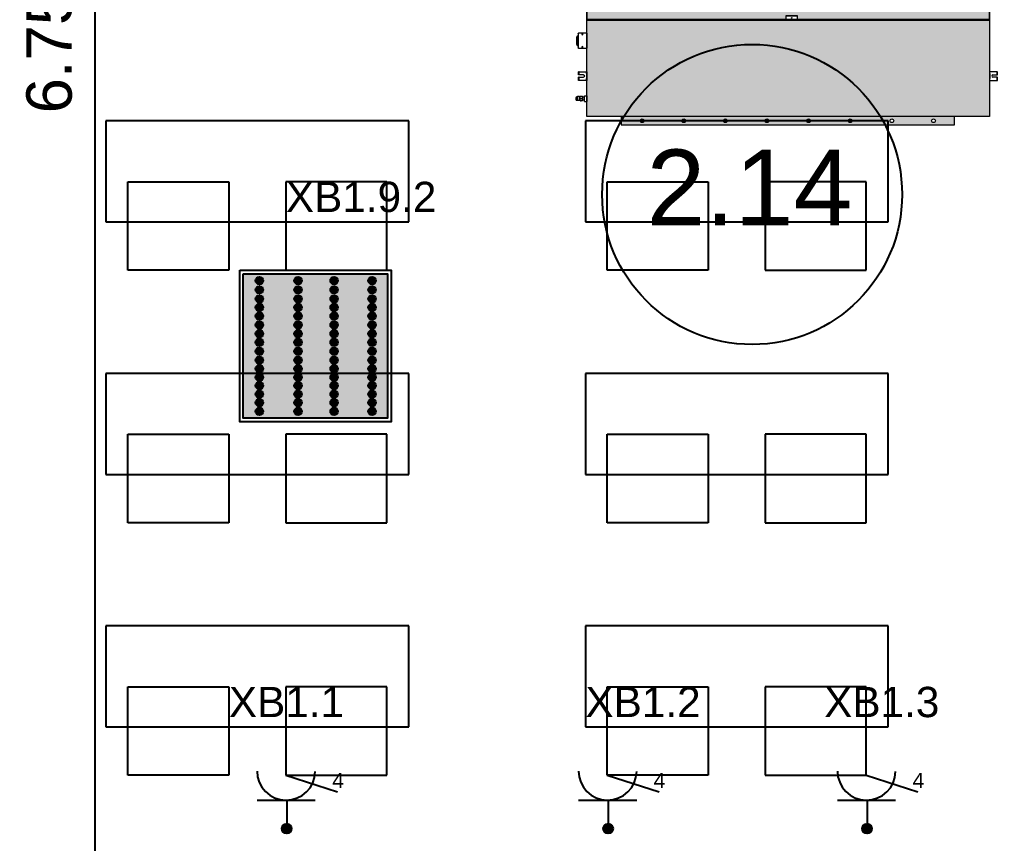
# Model space of a CAD drawing. Header units: metres. Extents: x 0 to 132, y -109 to 310.
# Drawn here: x 22.739 to 26.614, y 200.412 to 203.674 of the extents above; entities that cross this region are included whole.
import ezdxf

# ---------------------------------------------------------------- set-up
doc = ezdxf.new("R2010")
doc.units = ezdxf.units.M
doc.header["$LTSCALE"] = 0.036
doc.layers.get('0').update_dxf_attribs({"color": 252})
doc.layers.get('Defpoints').update_dxf_attribs({"color": 252})
for name, color, linetype in [('arxitektonika', 254, 'Continuous'), ('DIMBLK', 252, 'Continuous'), ('electext', 20, 'Continuous'), ('Epipla', 252, 'Continuous'), ('HLEK-SYMBOL', 3, 'Continuous'), ('HLEK_FL001_SYMBOLS', 230, 'Continuous'), ('mihanologika text', 20, 'Continuous')]:
    doc.layers.add(name, color=color, linetype=linetype)
doc.layers.add('axel', color=170, linetype='Continuous', lineweight=0)
doc.styles.add('COMU-N', font='arial.ttf')
doc.styles.get("Standard").update_dxf_attribs({"font": 'arial.ttf'})
doc.dimstyles.new('CADWDOT', dxfattribs={"dimscale": 0.1, "dimtxt": 1.8, "dimasz": 0.08, "dimexe": 2, "dimexo": 0, "dimgap": 0.09, "dimtad": 0, "dimrnd": 0.001, "dimzin": 0, "dimdsep": 46, "dimtxsty": 'Standard', "dimblk1": 'ARTDIM', "dimblk2": 'ARTDIM', "dimsah": 1, "dimcen": 0.09, "dimdle": 0.05, "dimse1": 1, "dimse2": 1, "dimadec": 0, "dimazin": 0, "dimtfac": 1, "dimtmove": 0, "dimatfit": 3, "dimldrblk": 'ARTDIM', "dimfxl": 2, "dimtvp": 0.9999, "dimtolj": 1, "dimtzin": 0, "dimarcsym": 0})

# ---------------------------------------------------------------- blocks, each defined once
blk = doc.blocks.new('ARTDIM')
at = {"layer": 'DIMBLK'}
for p, q in [((0, -24.9975), (0, 24.9975)), ((-24.9975, 0), (24.9975, 0))]:
    blk.add_line(p, q, dxfattribs=at)
blk.add_circle((0, 0), 8.25, dxfattribs=at)
blk = doc.blocks.new('*D694')
at = {"layer": 'arxitektonika', "color": 0, "lineweight": -2}
blk.add_line((23.0369, 206.9145), (23.0369, 200.1805), dxfattribs=at)
at = {"layer": 'Defpoints', "color": 0, "transparency": 16777216}
for p in [(25.9182, 206.9225), (23.0369, 200.1725), (25.9182, 200.1725)]:
    blk.add_point(p, dxfattribs=at)
at = {"layer": 'arxitektonika', "color": 0, "lineweight": -2, "xscale": 0.008, "yscale": 0.008, "zscale": 0.008}
for p, rotation in [((23.0369, 206.9225), 90), ((23.0369, 200.1725), 270)]:
    blk.add_blockref('ARTDIM', p, dxfattribs=dict(at, rotation=rotation))
at = {"layer": 'arxitektonika', "color": 0, "insert": (22.8569, 203.5475), "char_height": 0.18, "attachment_point": 5, "rotation": 90}
blk.add_mtext('\\A1;6.75', dxfattribs=at)
blk = doc.blocks.new('A$C5883325D')
at = {"layer": 'Epipla'}
for p, q in [((4.3027, -3.2048), (3.9027, -3.2048)), ((3.9027, -3.2048), (3.9027, -4.4048)), ((4.3027, -4.4048), (4.3027, -3.2048)), ((5.3027, -3.2048), (4.9027, -3.2048)), ((4.9027, -3.2048), (4.9027, -4.4048)), ((5.3027, -4.4048), (5.3027, -3.2048)), ((5.9027, -3.2048), (5.9027, -4.4048)), ((6.3027, -3.2048), (5.9027, -3.2048)), ((6.3027, -4.4048), (6.3027, -3.2048)), ((4.494, -3.2918), (4.144, -3.2918)), ((4.144, -3.2918), (4.144, -3.6918)), ((4.494, -3.6918), (4.494, -3.2918)), ((5.494, -3.2918), (5.144, -3.2918)), ((5.144, -3.2918), (5.144, -3.6918)), ((5.494, -3.6918), (5.494, -3.2918)), ((6.144, -3.2918), (6.144, -3.6918)), ((6.494, -3.2918), (6.144, -3.2918)), ((6.494, -3.6918), (6.494, -3.2918)), ((4.144, -3.6918), (4.494, -3.6918)), ((5.144, -3.6918), (5.494, -3.6918)), ((6.144, -3.6918), (6.494, -3.6918)), ((4.144, -4.3179), (4.144, -3.9179)), ((4.144, -3.9179), (4.494, -3.9179)), ((4.494, -3.9179), (4.494, -4.3179)), ((5.144, -4.3179), (5.144, -3.9179)), ((5.144, -3.9179), (5.494, -3.9179)), ((5.494, -3.9179), (5.494, -4.3179)), ((6.144, -3.9179), (6.494, -3.9179)), ((6.144, -4.3179), (6.144, -3.9179)), ((6.494, -3.9179), (6.494, -4.3179)), ((4.494, -4.3179), (4.144, -4.3179)), ((5.494, -4.3179), (5.144, -4.3179)), ((6.494, -4.3179), (6.144, -4.3179)), ((3.9027, -4.4048), (4.3027, -4.4048)), ((4.9027, -4.4048), (5.3027, -4.4048)), ((5.9027, -4.4048), (6.3027, -4.4048)), ((4.3027, -5.1048), (3.9027, -5.1048)), ((3.9027, -5.1048), (3.9027, -6.3048)), ((4.3027, -6.3048), (4.3027, -5.1048)), ((5.3027, -5.1048), (4.9027, -5.1048)), ((4.9027, -5.1048), (4.9027, -6.3048)), ((5.3027, -6.3048), (5.3027, -5.1048)), ((5.9027, -5.1048), (5.9027, -6.3048)), ((6.3027, -5.1048), (5.9027, -5.1048)), ((6.3027, -6.3048), (6.3027, -5.1048)), ((4.494, -5.1918), (4.144, -5.1918)), ((4.144, -5.1918), (4.144, -5.5918)), ((4.494, -5.5918), (4.494, -5.1918)), ((5.494, -5.1918), (5.144, -5.1918)), ((5.144, -5.1918), (5.144, -5.5918)), ((5.494, -5.5918), (5.494, -5.1918)), ((6.144, -5.1918), (6.144, -5.5918)), ((6.494, -5.1918), (6.144, -5.1918)), ((6.494, -5.5918), (6.494, -5.1918)), ((4.144, -5.5918), (4.494, -5.5918)), ((5.144, -5.5918), (5.494, -5.5918)), ((6.144, -5.5918), (6.494, -5.5918)), ((4.144, -6.2179), (4.144, -5.8179)), ((4.144, -5.8179), (4.494, -5.8179)), ((4.494, -5.8179), (4.494, -6.2179)), ((5.144, -6.2179), (5.144, -5.8179)), ((5.144, -5.8179), (5.494, -5.8179)), ((5.494, -5.8179), (5.494, -6.2179)), ((6.144, -5.8179), (6.494, -5.8179)), ((6.144, -6.2179), (6.144, -5.8179)), ((6.494, -5.8179), (6.494, -6.2179)), ((4.494, -6.2179), (4.144, -6.2179)), ((5.494, -6.2179), (5.144, -6.2179)), ((6.494, -6.2179), (6.144, -6.2179)), ((3.9027, -6.3048), (4.3027, -6.3048)), ((4.9027, -6.3048), (5.3027, -6.3048)), ((5.9027, -6.3048), (6.3027, -6.3048))]:
    blk.add_line(p, q, dxfattribs=at)
blk = doc.blocks.new('gJ6_a14')
at = {"linetype": 'Continuous'}
for p, q in [((-0.1176, 0.1119), (0.113, 0.1119)), ((0, 0.1119), (0, 0))]:
    blk.add_line(p, q, dxfattribs=at)
blk.add_arc((-0.0023, 0.2279), 0.1153, 180, 358.9566, dxfattribs=at)
blk = doc.blocks.new('*X789')
at = {"color": 0}
for p, q in [((15.598, 2.587), (15.737, 2.727)), ((15.598, 2.622), (15.702, 2.727)), ((15.601, 2.607), (15.609, 2.616)), ((15.604, 2.646), (15.605, 2.647)), ((15.605, 2.559), (15.765, 2.719)), ((15.605, 2.577), (15.614, 2.585)), ((15.609, 2.652), (15.618, 2.66)), ((15.611, 2.547), (15.618, 2.554)), ((15.614, 2.621), (15.623, 2.63)), ((15.617, 2.536), (15.789, 2.707)), ((15.618, 2.59), (15.627, 2.599)), ((15.623, 2.665), (15.631, 2.674)), ((15.623, 2.559), (15.631, 2.568)), ((15.627, 2.634), (15.636, 2.643)), ((15.627, 2.528), (15.636, 2.537)), ((15.631, 2.603), (15.64, 2.612)), ((15.633, 2.516), (15.808, 2.691)), ((15.636, 2.678), (15.645, 2.687)), ((15.636, 2.572), (15.645, 2.581)), ((15.64, 2.647), (15.649, 2.656)), ((15.64, 2.541), (15.649, 2.55)), ((15.645, 2.616), (15.654, 2.625)), ((15.645, 2.51), (15.654, 2.519)), ((15.649, 2.691), (15.658, 2.7)), ((15.649, 2.585), (15.658, 2.594)), ((15.653, 2.501), (15.824, 2.672)), ((15.654, 2.66), (15.662, 2.669)), ((15.654, 2.554), (15.662, 2.563)), ((15.658, 2.63), (15.667, 2.638)), ((15.658, 2.523), (15.667, 2.532)), ((15.662, 2.705), (15.671, 2.714)), ((15.662, 2.599), (15.671, 2.607)), ((15.664, 2.494), (15.671, 2.501)), ((15.667, 2.674), (15.676, 2.683)), ((15.667, 2.568), (15.676, 2.577)), ((15.671, 2.643), (15.68, 2.652)), ((15.671, 2.537), (15.68, 2.546)), ((15.676, 2.718), (15.678, 2.721)), ((15.676, 2.489), (15.836, 2.648)), ((15.676, 2.612), (15.685, 2.621)), ((15.676, 2.506), (15.685, 2.515)), ((15.68, 2.687), (15.689, 2.696)), ((15.68, 2.581), (15.689, 2.59)), ((15.685, 2.656), (15.693, 2.665)), ((15.685, 2.55), (15.693, 2.559)), ((15.689, 2.625), (15.698, 2.634)), ((15.689, 2.519), (15.698, 2.528)), ((15.693, 2.7), (15.702, 2.709)), ((15.693, 2.594), (15.702, 2.603)), ((15.693, 2.488), (15.702, 2.497)), ((15.698, 2.669), (15.707, 2.678)), ((15.698, 2.563), (15.707, 2.572)), ((15.702, 2.638), (15.711, 2.647)), ((15.702, 2.532), (15.711, 2.541)), ((15.705, 2.482), (15.843, 2.62)), ((15.707, 2.714), (15.715, 2.722)), ((15.707, 2.607), (15.715, 2.616)), ((15.707, 2.501), (15.715, 2.51)), ((15.711, 2.683), (15.72, 2.691)), ((15.711, 2.577), (15.72, 2.585)), ((15.715, 2.652), (15.724, 2.66)), ((15.715, 2.546), (15.724, 2.554)), ((15.72, 2.727), (15.721, 2.728)), ((15.72, 2.621), (15.729, 2.63)), ((15.72, 2.515), (15.729, 2.523)), ((15.724, 2.696), (15.733, 2.705)), ((15.724, 2.59), (15.733, 2.599)), ((15.724, 2.484), (15.733, 2.493)), ((15.729, 2.665), (15.738, 2.674)), ((15.729, 2.559), (15.738, 2.568)), ((15.733, 2.634), (15.742, 2.643)), ((15.733, 2.528), (15.742, 2.537)), ((15.738, 2.709), (15.746, 2.718)), ((15.738, 2.603), (15.746, 2.612)), ((15.738, 2.497), (15.746, 2.506)), ((15.741, 2.482), (15.842, 2.584)), ((15.742, 2.678), (15.751, 2.687)), ((15.742, 2.572), (15.751, 2.581)), ((15.746, 2.647), (15.755, 2.656)), ((15.746, 2.541), (15.755, 2.55)), ((15.751, 2.722), (15.752, 2.724)), ((15.751, 2.616), (15.76, 2.625)), ((15.751, 2.51), (15.76, 2.519)), ((15.755, 2.691), (15.764, 2.7)), ((15.755, 2.585), (15.764, 2.594)), ((15.76, 2.66), (15.768, 2.669)), ((15.76, 2.554), (15.768, 2.563)), ((15.764, 2.63), (15.773, 2.638)), ((15.764, 2.523), (15.773, 2.532)), ((15.768, 2.705), (15.777, 2.714)), ((15.768, 2.599), (15.777, 2.607)), ((15.768, 2.493), (15.777, 2.501)), ((15.773, 2.674), (15.782, 2.683)), ((15.773, 2.568), (15.782, 2.577)), ((15.777, 2.643), (15.786, 2.652)), ((15.777, 2.537), (15.786, 2.546)), ((15.782, 2.612), (15.791, 2.621)), ((15.782, 2.506), (15.791, 2.515)), ((15.786, 2.687), (15.795, 2.696)), ((15.786, 2.581), (15.795, 2.59)), ((15.791, 2.656), (15.799, 2.665)), ((15.791, 2.55), (15.799, 2.559)), ((15.795, 2.625), (15.804, 2.634)), ((15.795, 2.519), (15.804, 2.528)), ((15.799, 2.594), (15.808, 2.603)), ((15.804, 2.669), (15.813, 2.678)), ((15.804, 2.563), (15.813, 2.572)), ((15.808, 2.638), (15.817, 2.647)), ((15.808, 2.532), (15.817, 2.541)), ((15.813, 2.607), (15.822, 2.616)), ((15.817, 2.577), (15.826, 2.585)), ((15.822, 2.652), (15.83, 2.66)), ((15.822, 2.546), (15.83, 2.554)), ((15.826, 2.621), (15.835, 2.63)), ((15.83, 2.59), (15.839, 2.599)), ((15.835, 2.559), (15.835, 2.56)), ((15.839, 2.634), (15.84, 2.635)), ((15.844, 2.603), (15.844, 2.603))]:
    blk.add_line(p, q, dxfattribs=at)
blk = doc.blocks.new('GJ6_A78')
at = {"layer": 'HLEK-SYMBOL', "color": 0, "linetype": 'Continuous'}
blk.add_circle((0, 0), 0.0989, dxfattribs=at)
at = {"layer": 'HLEK-SYMBOL', "color": 0, "xscale": 0.8, "yscale": 0.8, "zscale": 0.8}
blk.add_blockref('*X789', (-12.576, -2.084), dxfattribs=at)
blk = doc.blocks.new('priza')
at = {"layer": 'HLEK_FL001_SYMBOLS', "xscale": 0.1951472641207488, "yscale": 0.1951472641207488, "zscale": 0.1951472641207488}
blk.add_blockref('GJ6_A78', (87.4, -100.4953), dxfattribs=at)
at = {"layer": 'HLEK_FL001_SYMBOLS', "rotation": 180}
blk.add_blockref('gJ6_a14', (87.4, -100.4952), dxfattribs=at)
blk = doc.blocks.new('priza tetrapli')
at = {"layer": 'HLEK_FL001_SYMBOLS', "ltscale": 5}
blk.add_line((444.1264, -18.901), (444.3314, -18.9664), dxfattribs=at)
at = {"layer": 'HLEK_FL001_SYMBOLS', "rotation": 180}
blk.add_blockref('priza', (531.5297, -119.6074), dxfattribs=at)
at = {"layer": 'HLEK_FL001_SYMBOLS', "ltscale": 5}
blk.add_text('4', height=0.06, dxfattribs=at).set_placement((444.3099, -18.9515))
blk = doc.blocks.new('panel led 4x16W 60x60cm acrylic')
at = {"layer": 'HLEK_FL001_SYMBOLS', "linetype": 'Continuous', "lineweight": 0}
h = blk.add_hatch(color=201, dxfattribs=at)
h.dxf.hatch_style = 1
h.paths.add_polyline_path([(45.4184, 65.5575), (45.4184, 64.9863), (45.9896, 64.9863), (45.9896, 65.5575)])
h.paths.add_polyline_path([(45.6208, 65.3554, -1), (45.6508, 65.3554, -1)], flags=16)
h.paths.add_polyline_path([(45.6208, 65.3904, -1), (45.6508, 65.3904, -1)], flags=16)
h.paths.add_polyline_path([(45.7936, 65.3554, -1), (45.7636, 65.3554, -1)], flags=16)
h.paths.add_polyline_path([(45.7636, 65.3904, -1), (45.7936, 65.3904, -1)], flags=16)
h.paths.add_polyline_path([(45.6508, 65.3202, -1), (45.6208, 65.3202, -1)], flags=16)
h.paths.add_polyline_path([(45.7936, 65.3202, -1), (45.7636, 65.3202, -1)], flags=16)
h.paths.add_polyline_path([(45.6208, 65.4249, -1), (45.6508, 65.4249, -1)], flags=16)
h.paths.add_polyline_path([(45.7636, 65.4249, -1), (45.7936, 65.4249, -1)], flags=16)
h.paths.add_polyline_path([(45.6508, 65.2864, -1), (45.6208, 65.2864, -1)], flags=16)
h.paths.add_polyline_path([(45.7936, 65.2864, -1), (45.7636, 65.2864, -1)], flags=16)
h.paths.add_polyline_path([(45.6208, 65.4586, -1), (45.6508, 65.4586, -1)], flags=16)
h.paths.add_polyline_path([(45.7636, 65.4586, -1), (45.7936, 65.4586, -1)], flags=16)
h.paths.add_polyline_path([(45.6508, 65.2511, -1), (45.6208, 65.2511, -1)], flags=16)
h.paths.add_polyline_path([(45.7936, 65.2511, -1), (45.7636, 65.2511, -1)], flags=16)
h.paths.add_polyline_path([(45.6208, 65.4943, -1), (45.6508, 65.4943, -1)], flags=16)
h.paths.add_polyline_path([(45.7636, 65.4943, -1), (45.7936, 65.4943, -1)], flags=16)
h.paths.add_polyline_path([(45.6508, 65.2158, -1), (45.6208, 65.2158, -1)], flags=16)
h.paths.add_polyline_path([(45.7936, 65.2158, -1), (45.7636, 65.2158, -1)], flags=16)
h.paths.add_polyline_path([(45.6208, 65.531, -1), (45.6508, 65.531, -1)], flags=16)
h.paths.add_polyline_path([(45.7636, 65.531, -1), (45.7936, 65.531, -1)], flags=16)
h.paths.add_polyline_path([(45.6508, 65.1817, -1), (45.6208, 65.1817, -1)], flags=16)
h.paths.add_polyline_path([(45.7936, 65.1817, -1), (45.7636, 65.1817, -1)], flags=16)
h.paths.add_polyline_path([(45.4672, 65.3554, -1), (45.4972, 65.3554, -1)], flags=16)
h.paths.add_polyline_path([(45.4672, 65.3904, -1), (45.4972, 65.3904, -1)], flags=16)
h.paths.add_polyline_path([(45.4972, 65.3202, -1), (45.4672, 65.3202, -1)], flags=16)
h.paths.add_polyline_path([(45.6508, 65.1482, -1), (45.6208, 65.1482, -1)], flags=16)
h.paths.add_polyline_path([(45.9441, 65.3554, -1), (45.9141, 65.3554, -1)], flags=16)
h.paths.add_polyline_path([(45.9441, 65.3904, -1), (45.9141, 65.3904, -1)], flags=16)
h.paths.add_polyline_path([(45.7936, 65.1482, -1), (45.7636, 65.1482, -1)], flags=16)
h.paths.add_polyline_path([(45.4672, 65.4249, -1), (45.4972, 65.4249, -1)], flags=16)
h.paths.add_polyline_path([(45.9441, 65.3202, -1), (45.9141, 65.3202, -1)], flags=16)
h.paths.add_polyline_path([(45.4972, 65.2864, -1), (45.4672, 65.2864, -1)], flags=16)
h.paths.add_polyline_path([(45.9141, 65.4249, -1), (45.9441, 65.4249, -1)], flags=16)
h.paths.add_polyline_path([(45.9441, 65.2864, -1), (45.9141, 65.2864, -1)], flags=16)
h.paths.add_polyline_path([(45.4672, 65.4586, -1), (45.4972, 65.4586, -1)], flags=16)
h.paths.add_polyline_path([(45.9141, 65.4586, -1), (45.9441, 65.4586, -1)], flags=16)
h.paths.add_polyline_path([(45.4972, 65.2511, -1), (45.4672, 65.2511, -1)], flags=16)
h.paths.add_polyline_path([(45.9441, 65.2511, -1), (45.9141, 65.2511, -1)], flags=16)
h.paths.add_polyline_path([(45.4672, 65.4943, -1), (45.4972, 65.4943, -1)], flags=16)
h.paths.add_polyline_path([(45.6508, 65.1152, -1), (45.6208, 65.1152, -1)], flags=16)
h.paths.add_polyline_path([(45.7936, 65.1152, -1), (45.7636, 65.1152, -1)], flags=16)
h.paths.add_polyline_path([(45.9141, 65.4943, -1), (45.9441, 65.4943, -1)], flags=16)
h.paths.add_polyline_path([(45.4972, 65.2158, -1), (45.4672, 65.2158, -1)], flags=16)
h.paths.add_polyline_path([(45.9441, 65.2158, -1), (45.9141, 65.2158, -1)], flags=16)
h.paths.add_polyline_path([(45.4672, 65.531, -1), (45.4972, 65.531, -1)], flags=16)
h.paths.add_polyline_path([(45.9141, 65.531, -1), (45.9441, 65.531, -1)], flags=16)
h.paths.add_polyline_path([(45.4972, 65.1817, -1), (45.4672, 65.1817, -1)], flags=16)
h.paths.add_polyline_path([(45.9441, 65.1817, -1), (45.9141, 65.1817, -1)], flags=16)
h.paths.add_polyline_path([(45.6508, 65.0811, -1), (45.6208, 65.0811, -1)], flags=16)
h.paths.add_polyline_path([(45.7936, 65.0811, -1), (45.7636, 65.0811, -1)], flags=16)
h.paths.add_polyline_path([(45.4972, 65.1482, -1), (45.4672, 65.1482, -1)], flags=16)
h.paths.add_polyline_path([(45.9441, 65.1482, -1), (45.9141, 65.1482, -1)], flags=16)
h.paths.add_polyline_path([(45.6508, 65.048, -1), (45.6208, 65.048, -1)], flags=16)
h.paths.add_polyline_path([(45.7936, 65.048, -1), (45.7636, 65.048, -1)], flags=16)
h.paths.add_polyline_path([(45.4972, 65.1152, -1), (45.4672, 65.1152, -1)], flags=16)
h.paths.add_polyline_path([(45.9441, 65.1152, -1), (45.9141, 65.1152, -1)], flags=16)
h.paths.add_polyline_path([(45.6508, 65.0128, -1), (45.6208, 65.0128, -1)], flags=16)
h.paths.add_polyline_path([(45.4972, 65.0811, -1), (45.4672, 65.0811, -1)], flags=16)
h.paths.add_polyline_path([(45.7936, 65.0128, -1), (45.7636, 65.0128, -1)], flags=16)
h.paths.add_polyline_path([(45.9441, 65.0811, -1), (45.9141, 65.0811, -1)], flags=16)
h.paths.add_polyline_path([(45.4972, 65.048, -1), (45.4672, 65.048, -1)], flags=16)
h.paths.add_polyline_path([(45.9441, 65.048, -1), (45.9141, 65.048, -1)], flags=16)
h.paths.add_polyline_path([(45.4972, 65.0128, -1), (45.4672, 65.0128, -1)], flags=16)
h.paths.add_polyline_path([(45.9441, 65.0128, -1), (45.9141, 65.0128, -1)], flags=16)
h = blk.add_hatch(color=11, dxfattribs=at)
h.dxf.hatch_style = 1
h.paths.add_polyline_path([(45.4972, 65.531, 1), (45.4672, 65.531, 1)])
h = blk.add_hatch(color=11, dxfattribs=at)
h.dxf.hatch_style = 1
h.paths.add_polyline_path([(45.6508, 65.531, 1), (45.6208, 65.531, 1)])
h = blk.add_hatch(color=11, dxfattribs=at)
h.dxf.hatch_style = 1
h.paths.add_polyline_path([(45.7936, 65.531, 1), (45.7636, 65.531, 1)])
h = blk.add_hatch(color=11, dxfattribs=at)
h.dxf.hatch_style = 1
h.paths.add_polyline_path([(45.9441, 65.531, 1), (45.9141, 65.531, 1)])
h = blk.add_hatch(color=11, dxfattribs=at)
h.dxf.hatch_style = 1
h.paths.add_polyline_path([(45.4972, 65.4943, 1), (45.4672, 65.4943, 1)])
h = blk.add_hatch(color=11, dxfattribs=at)
h.dxf.hatch_style = 1
h.paths.add_polyline_path([(45.6508, 65.4943, 1), (45.6208, 65.4943, 1)])
h = blk.add_hatch(color=11, dxfattribs=at)
h.dxf.hatch_style = 1
h.paths.add_polyline_path([(45.7936, 65.4943, 1), (45.7636, 65.4943, 1)])
h = blk.add_hatch(color=11, dxfattribs=at)
h.dxf.hatch_style = 1
h.paths.add_polyline_path([(45.9441, 65.4943, 1), (45.9141, 65.4943, 1)])
h = blk.add_hatch(color=11, dxfattribs=at)
h.dxf.hatch_style = 1
h.paths.add_polyline_path([(45.4972, 65.4586, 1), (45.4672, 65.4586, 1)])
h = blk.add_hatch(color=11, dxfattribs=at)
h.dxf.hatch_style = 1
h.paths.add_polyline_path([(45.6508, 65.4586, 1), (45.6208, 65.4586, 1)])
h = blk.add_hatch(color=11, dxfattribs=at)
h.dxf.hatch_style = 1
h.paths.add_polyline_path([(45.7936, 65.4586, 1), (45.7636, 65.4586, 1)])
h = blk.add_hatch(color=11, dxfattribs=at)
h.dxf.hatch_style = 1
h.paths.add_polyline_path([(45.9441, 65.4586, 1), (45.9141, 65.4586, 1)])
h = blk.add_hatch(color=11, dxfattribs=at)
h.dxf.hatch_style = 1
h.paths.add_polyline_path([(45.4972, 65.4249, 1), (45.4672, 65.4249, 1)])
h = blk.add_hatch(color=11, dxfattribs=at)
h.dxf.hatch_style = 1
h.paths.add_polyline_path([(45.6508, 65.4249, 1), (45.6208, 65.4249, 1)])
h = blk.add_hatch(color=11, dxfattribs=at)
h.dxf.hatch_style = 1
h.paths.add_polyline_path([(45.7936, 65.4249, 1), (45.7636, 65.4249, 1)])
h = blk.add_hatch(color=11, dxfattribs=at)
h.dxf.hatch_style = 1
h.paths.add_polyline_path([(45.9441, 65.4249, 1), (45.9141, 65.4249, 1)])
h = blk.add_hatch(color=11, dxfattribs=at)
h.dxf.hatch_style = 1
h.paths.add_polyline_path([(45.4972, 65.3904, 1), (45.4672, 65.3904, 1)])
h = blk.add_hatch(color=11, dxfattribs=at)
h.dxf.hatch_style = 1
h.paths.add_polyline_path([(45.6508, 65.3904, 1), (45.6208, 65.3904, 1)])
h = blk.add_hatch(color=11, dxfattribs=at)
h.dxf.hatch_style = 1
h.paths.add_polyline_path([(45.7936, 65.3904, 1), (45.7636, 65.3904, 1)])
h = blk.add_hatch(color=11, dxfattribs=at)
h.dxf.hatch_style = 1
h.paths.add_polyline_path([(45.9441, 65.3904, 1), (45.9141, 65.3904, 1)])
h = blk.add_hatch(color=11, dxfattribs=at)
h.dxf.hatch_style = 1
h.paths.add_polyline_path([(45.4972, 65.3554, 1), (45.4672, 65.3554, 1)])
h = blk.add_hatch(color=11, dxfattribs=at)
h.dxf.hatch_style = 1
h.paths.add_polyline_path([(45.6508, 65.3554, 1), (45.6208, 65.3554, 1)])
h = blk.add_hatch(color=11, dxfattribs=at)
h.dxf.hatch_style = 1
h.paths.add_polyline_path([(45.7936, 65.3554, 1), (45.7636, 65.3554, 1)])
h = blk.add_hatch(color=11, dxfattribs=at)
h.dxf.hatch_style = 1
h.paths.add_polyline_path([(45.9441, 65.3554, 1), (45.9141, 65.3554, 1)])
h = blk.add_hatch(color=11, dxfattribs=at)
h.dxf.hatch_style = 1
h.paths.add_polyline_path([(45.4972, 65.3202, 1), (45.4672, 65.3202, 1)])
h = blk.add_hatch(color=11, dxfattribs=at)
h.dxf.hatch_style = 1
h.paths.add_polyline_path([(45.4972, 65.2864, 1), (45.4672, 65.2864, 1)])
h = blk.add_hatch(color=11, dxfattribs=at)
h.dxf.hatch_style = 1
h.paths.add_polyline_path([(45.6508, 65.3202, 1), (45.6208, 65.3202, 1)])
h = blk.add_hatch(color=11, dxfattribs=at)
h.dxf.hatch_style = 1
h.paths.add_polyline_path([(45.6508, 65.2864, 1), (45.6208, 65.2864, 1)])
h = blk.add_hatch(color=11, dxfattribs=at)
h.dxf.hatch_style = 1
h.paths.add_polyline_path([(45.7936, 65.3202, 1), (45.7636, 65.3202, 1)])
h = blk.add_hatch(color=11, dxfattribs=at)
h.dxf.hatch_style = 1
h.paths.add_polyline_path([(45.7936, 65.2864, 1), (45.7636, 65.2864, 1)])
h = blk.add_hatch(color=11, dxfattribs=at)
h.dxf.hatch_style = 1
h.paths.add_polyline_path([(45.9441, 65.3202, 1), (45.9141, 65.3202, 1)])
h = blk.add_hatch(color=11, dxfattribs=at)
h.dxf.hatch_style = 1
h.paths.add_polyline_path([(45.9441, 65.2864, 1), (45.9141, 65.2864, 1)])
h = blk.add_hatch(color=11, dxfattribs=at)
h.dxf.hatch_style = 1
h.paths.add_polyline_path([(45.4972, 65.2511, 1), (45.4672, 65.2511, 1)])
h = blk.add_hatch(color=11, dxfattribs=at)
h.dxf.hatch_style = 1
h.paths.add_polyline_path([(45.6508, 65.2511, 1), (45.6208, 65.2511, 1)])
h = blk.add_hatch(color=11, dxfattribs=at)
h.dxf.hatch_style = 1
h.paths.add_polyline_path([(45.7936, 65.2511, 1), (45.7636, 65.2511, 1)])
h = blk.add_hatch(color=11, dxfattribs=at)
h.dxf.hatch_style = 1
h.paths.add_polyline_path([(45.9441, 65.2511, 1), (45.9141, 65.2511, 1)])
h = blk.add_hatch(color=11, dxfattribs=at)
h.dxf.hatch_style = 1
h.paths.add_polyline_path([(45.4972, 65.2158, 1), (45.4672, 65.2158, 1)])
h = blk.add_hatch(color=11, dxfattribs=at)
h.dxf.hatch_style = 1
h.paths.add_polyline_path([(45.6508, 65.2158, 1), (45.6208, 65.2158, 1)])
h = blk.add_hatch(color=11, dxfattribs=at)
h.dxf.hatch_style = 1
h.paths.add_polyline_path([(45.7936, 65.2158, 1), (45.7636, 65.2158, 1)])
h = blk.add_hatch(color=11, dxfattribs=at)
h.dxf.hatch_style = 1
h.paths.add_polyline_path([(45.9441, 65.2158, 1), (45.9141, 65.2158, 1)])
h = blk.add_hatch(color=11, dxfattribs=at)
h.dxf.hatch_style = 1
h.paths.add_polyline_path([(45.4972, 65.1817, 1), (45.4672, 65.1817, 1)])
h = blk.add_hatch(color=11, dxfattribs=at)
h.dxf.hatch_style = 1
h.paths.add_polyline_path([(45.6508, 65.1817, 1), (45.6208, 65.1817, 1)])
h = blk.add_hatch(color=11, dxfattribs=at)
h.dxf.hatch_style = 1
h.paths.add_polyline_path([(45.7936, 65.1817, 1), (45.7636, 65.1817, 1)])
h = blk.add_hatch(color=11, dxfattribs=at)
h.dxf.hatch_style = 1
h.paths.add_polyline_path([(45.9441, 65.1817, 1), (45.9141, 65.1817, 1)])
h = blk.add_hatch(color=11, dxfattribs=at)
h.dxf.hatch_style = 1
h.paths.add_polyline_path([(45.4972, 65.1482, 1), (45.4672, 65.1482, 1)])
h = blk.add_hatch(color=11, dxfattribs=at)
h.dxf.hatch_style = 1
h.paths.add_polyline_path([(45.6508, 65.1482, 1), (45.6208, 65.1482, 1)])
h = blk.add_hatch(color=11, dxfattribs=at)
h.dxf.hatch_style = 1
h.paths.add_polyline_path([(45.7936, 65.1482, 1), (45.7636, 65.1482, 1)])
h = blk.add_hatch(color=11, dxfattribs=at)
h.dxf.hatch_style = 1
h.paths.add_polyline_path([(45.9441, 65.1482, 1), (45.9141, 65.1482, 1)])
h = blk.add_hatch(color=11, dxfattribs=at)
h.dxf.hatch_style = 1
h.paths.add_polyline_path([(45.4972, 65.1152, 1), (45.4672, 65.1152, 1)])
h = blk.add_hatch(color=11, dxfattribs=at)
h.dxf.hatch_style = 1
h.paths.add_polyline_path([(45.6508, 65.1152, 1), (45.6208, 65.1152, 1)])
h = blk.add_hatch(color=11, dxfattribs=at)
h.dxf.hatch_style = 1
h.paths.add_polyline_path([(45.7936, 65.1152, 1), (45.7636, 65.1152, 1)])
h = blk.add_hatch(color=11, dxfattribs=at)
h.dxf.hatch_style = 1
h.paths.add_polyline_path([(45.9441, 65.1152, 1), (45.9141, 65.1152, 1)])
h = blk.add_hatch(color=11, dxfattribs=at)
h.dxf.hatch_style = 1
h.paths.add_polyline_path([(45.4972, 65.0811, 1), (45.4672, 65.0811, 1)])
h = blk.add_hatch(color=11, dxfattribs=at)
h.dxf.hatch_style = 1
h.paths.add_polyline_path([(45.6508, 65.0811, 1), (45.6208, 65.0811, 1)])
h = blk.add_hatch(color=11, dxfattribs=at)
h.dxf.hatch_style = 1
h.paths.add_polyline_path([(45.7936, 65.0811, 1), (45.7636, 65.0811, 1)])
h = blk.add_hatch(color=11, dxfattribs=at)
h.dxf.hatch_style = 1
h.paths.add_polyline_path([(45.9441, 65.0811, 1), (45.9141, 65.0811, 1)])
h = blk.add_hatch(color=11, dxfattribs=at)
h.dxf.hatch_style = 1
h.paths.add_polyline_path([(45.4972, 65.048, 1), (45.4672, 65.048, 1)])
h = blk.add_hatch(color=11, dxfattribs=at)
h.dxf.hatch_style = 1
h.paths.add_polyline_path([(45.6508, 65.048, 1), (45.6208, 65.048, 1)])
h = blk.add_hatch(color=11, dxfattribs=at)
h.dxf.hatch_style = 1
h.paths.add_polyline_path([(45.7936, 65.048, 1), (45.7636, 65.048, 1)])
h = blk.add_hatch(color=11, dxfattribs=at)
h.dxf.hatch_style = 1
h.paths.add_polyline_path([(45.9441, 65.048, 1), (45.9141, 65.048, 1)])
h = blk.add_hatch(color=11, dxfattribs=at)
h.dxf.hatch_style = 1
h.paths.add_polyline_path([(45.4972, 65.0128, 1), (45.4672, 65.0128, 1)])
h = blk.add_hatch(color=11, dxfattribs=at)
h.dxf.hatch_style = 1
h.paths.add_polyline_path([(45.6508, 65.0128, 1), (45.6208, 65.0128, 1)])
h = blk.add_hatch(color=11, dxfattribs=at)
h.dxf.hatch_style = 1
h.paths.add_polyline_path([(45.7936, 65.0128, 1), (45.7636, 65.0128, 1)])
h = blk.add_hatch(color=11, dxfattribs=at)
h.dxf.hatch_style = 1
h.paths.add_polyline_path([(45.9441, 65.0128, 1), (45.9141, 65.0128, 1)])
at = {"layer": 'HLEK_FL001_SYMBOLS'}
for points in [[(45.4043, 65.5722), (46.0043, 65.5722), (46.0043, 64.9722), (45.4043, 64.9722)], [(45.4184, 65.5575), (45.9896, 65.5575), (45.9896, 64.9863), (45.4184, 64.9863)]]:
    blk.add_lwpolyline(points, close=True, dxfattribs=at)
for centre in [(45.4822, 65.531), (45.6358, 65.531), (45.7786, 65.531), (45.9291, 65.531), (45.4822, 65.4943), (45.6358, 65.4943), (45.7786, 65.4943), (45.9291, 65.4943), (45.4822, 65.4586), (45.6358, 65.4586), (45.7786, 65.4586), (45.9291, 65.4586), (45.4822, 65.4249), (45.6358, 65.4249), (45.7786, 65.4249), (45.9291, 65.4249), (45.4822, 65.3904), (45.6358, 65.3904), (45.7786, 65.3904), (45.9291, 65.3904), (45.4822, 65.3554), (45.6358, 65.3554), (45.7786, 65.3554), (45.9291, 65.3554), (45.4822, 65.3202), (45.4822, 65.2864), (45.6358, 65.3202), (45.6358, 65.2864), (45.7786, 65.3202), (45.7786, 65.2864), (45.9291, 65.3202), (45.9291, 65.2864), (45.4822, 65.2511), (45.6358, 65.2511), (45.7786, 65.2511), (45.9291, 65.2511), (45.4822, 65.2158), (45.6358, 65.2158), (45.7786, 65.2158), (45.9291, 65.2158), (45.4822, 65.1817), (45.6358, 65.1817), (45.7786, 65.1817), (45.9291, 65.1817), (45.4822, 65.1482), (45.6358, 65.1482), (45.7786, 65.1482), (45.9291, 65.1482), (45.4822, 65.1152), (45.6358, 65.1152), (45.7786, 65.1152), (45.9291, 65.1152), (45.4822, 65.0811), (45.6358, 65.0811), (45.7786, 65.0811), (45.9291, 65.0811), (45.4822, 65.048), (45.6358, 65.048), (45.7786, 65.048), (45.9291, 65.048), (45.4822, 65.0128), (45.6358, 65.0128), (45.7786, 65.0128), (45.9291, 65.0128)]:
    blk.add_circle(centre, 0.015, dxfattribs=at)
blk = doc.blocks.new('A$C5A126718')
at = {"layer": 'axel'}
for p, q in [((-0.0317, 0.0343), (-0.0317, 0.0321)), ((-0.0301, 0.0343), (-0.0317, 0.0343)), ((-0.0317, 0.0321), (-0.0317, 0.0236)), ((-0.0317, 0.0321), (-0.0301, 0.0321)), ((-0.0317, 0.0236), (-0.0301, 0.0236)), ((-0.0317, 0.0236), (-0.0317, 0.0214)), ((-0.0301, 0.0214), (-0.0317, 0.0214)), ((-0.0301, 0.0129), (-0.0317, 0.0129)), ((-0.0317, 0.0129), (-0.0317, 0.0107)), ((-0.0317, 0.0107), (-0.0301, 0.0107)), ((-0.0317, 0.0107), (-0.0317, 0.0021)), ((-0.0317, 0.0021), (-0.0301, 0.0021)), ((-0.0317, 0.0021), (-0.0317, 0)), ((-0.0301, 0), (-0.0317, 0)), ((-0.0012, 0.0343), (-0.0301, 0.0343)), ((-0.0301, 0.0343), (-0.0301, 0.0321)), ((-0.0301, 0.0321), (-0.0301, 0.0236)), ((-0.0301, 0.0236), (-0.0301, 0.0214)), ((-0.0301, 0.0214), (-0.0131, 0.0214)), ((-0.0301, 0.0129), (-0.0301, 0.0107)), ((-0.0131, 0.0129), (-0.0301, 0.0129)), ((-0.0301, 0.0107), (-0.0301, 0.0021)), ((-0.0301, 0.0021), (-0.0301, 0)), ((-0.0301, 0), (-0.0012, 0)), ((-0.0012, 0.0343), (0, 0.0343)), ((-0.0012, 0.0343), (-0.0012, 0.033)), ((-0.0012, 0.033), (-0.0012, 0.03)), ((-0.0012, 0.03), (-0.0012, 0.0271)), ((-0.0012, 0.0271), (0, 0.0271)), ((-0.0012, 0.027), (-0.0012, 0.0271)), ((-0.0012, 0.0073), (-0.0012, 0.027)), ((-0.0012, 0.0071), (-0.0012, 0.0073)), ((-0.0012, 0.0071), (0, 0.0071)), ((-0.0012, 0.0071), (-0.0012, 0.0043)), ((-0.0012, 0.0043), (-0.0012, 0.0013)), ((-0.0012, 0.0013), (-0.0012, 0)), ((-0.0012, 0), (0, 0)), ((0.0004, 0.0271), (0.0004, 0.0343)), ((0.0004, 0.0271), (0.0004, 0.0343)), ((0.0004, 0.0211), (0.0004, 0.0271)), ((0.0004, 0.0211), (0.0004, 0.0271)), ((0.0004, 0.0207), (0.0004, 0.0211)), ((0.0004, 0.0207), (0.0004, 0.0211)), ((0.0004, 0.0186), (0.0004, 0.0207)), ((0.0004, 0.0186), (0.0004, 0.0207)), ((0.0004, 0.0157), (0.0004, 0.0186)), ((0.0004, 0.0157), (0.0004, 0.0186)), ((0.0004, 0.0136), (0.0004, 0.0157)), ((0.0004, 0.0136), (0.0004, 0.0157)), ((0.0004, 0.0132), (0.0004, 0.0136)), ((0.0004, 0.0132), (0.0004, 0.0136)), ((0.0004, 0.0071), (0.0004, 0.0132)), ((0.0004, 0.0071), (0.0004, 0.0132)), ((0.0004, 0), (0.0004, 0.0071)), ((0.0004, 0), (0.0004, 0.0071))]:
    blk.add_line(p, q, dxfattribs=at)
blk.add_arc((-0.0131, 0.0171), 0.00429, 270, 90, dxfattribs=at)
blk = doc.blocks.new('A$C3A54651E')
at = {"layer": 'axel'}
for p, q in [((0.0091, 0.0228), (0, 0.0228)), ((0, 0.0228), (0, 0)), ((0.0091, 0), (0, 0)), ((0.0091, 0), (0.0091, 0.0228)), ((0.0091, 0.0171), (0.0162, 0.0171)), ((0.0091, 0.0057), (0.0162, 0.0057)), ((0.0162, 0.019), (0.0166, 0.0193)), ((0.0162, 0.0038), (0.0162, 0.019)), ((0.0162, 0.0038), (0.0166, 0.0035)), ((0.0166, 0.0035), (0.0166, 0.0193)), ((0.0166, 0.0193), (0.0184, 0.0193)), ((0.0166, 0.0035), (0.0184, 0.0035)), ((0.0184, 0.02), (0.0184, 0.0199)), ((0.0184, 0.02), (0.0184, 0.02)), ((0.0184, 0.0199), (0.0184, 0.0193)), ((0.0184, 0.0193), (0.0184, 0.0153)), ((0.0184, 0.0153), (0.0184, 0.0067)), ((0.0184, 0.0067), (0.0184, 0.0035)), ((0.0184, 0.0035), (0.0184, 0.0028)), ((0.0184, 0.0028), (0.0184, 0.0028)), ((0.0191, 0.0202), (0.0254, 0.0202)), ((0.0191, 0.0197), (0.0254, 0.0197)), ((0.0191, 0.0109), (0.0254, 0.0109)), ((0.0191, 0.0026), (0.0254, 0.0026)), ((0.0262, 0.0199), (0.0262, 0.02)), ((0.0262, 0.02), (0.0262, 0.02)), ((0.0262, 0.0182), (0.0262, 0.0199)), ((0.0262, 0.0153), (0.0262, 0.0182)), ((0.0262, 0.0182), (0.0284, 0.0182)), ((0.0262, 0.0067), (0.0262, 0.0153)), ((0.0262, 0.0046), (0.0262, 0.0067)), ((0.0262, 0.0028), (0.0262, 0.0046)), ((0.0262, 0.0046), (0.0284, 0.0046)), ((0.0262, 0.0028), (0.0262, 0.0028)), ((0.0284, 0.0193), (0.037, 0.0193)), ((0.0284, 0.0182), (0.0284, 0.0193)), ((0.0284, 0.0046), (0.0284, 0.0182)), ((0.0284, 0.0035), (0.0284, 0.0046)), ((0.0284, 0.0035), (0.037, 0.0035)), ((0.037, 0.0035), (0.037, 0.0193)), ((0.0373, 0.019), (0.037, 0.0193)), ((0.0373, 0.0037), (0.037, 0.0035)), ((0.0373, 0.0182), (0.0373, 0.019)), ((0.0373, 0.0046), (0.0373, 0.0182)), ((0.0373, 0.0182), (0.0403, 0.0182)), ((0.0373, 0.0037), (0.0373, 0.0046)), ((0.0373, 0.0046), (0.0403, 0.0046)), ((0.0403, 0.0046), (0.0403, 0.0182)), ((0.0423, 0.0162), (0.0403, 0.0182)), ((0.0423, 0.0066), (0.0403, 0.0046)), ((0.0423, 0.0066), (0.0423, 0.0162))]:
    blk.add_line(p, q, dxfattribs=at)
for points in [[(0.0191, 0.0202, 0.004311), (0.019, 0.0202, 0.005535), (0.0188, 0.0202, 0.007292), (0.0187, 0.0201, 0.009929), (0.0186, 0.0201), (0.0186, 0.0201, 0.019665), (0.0185, 0.02, 0.032685), (0.0184, 0.02, 0.060642), (0.0184, 0.02), (0.0184, 0.02)], [(0.0184, 0.0199, 0.159929), (0.0184, 0.0199, 0.090191), (0.0184, 0.0199, 0.0462), (0.0184, 0.0199, 0.02623), (0.0185, 0.0198), (0.0186, 0.0198, 0.013719), (0.0187, 0.0198, 0.009481), (0.0188, 0.0198, 0.006867), (0.0189, 0.0197, 0.005151), (0.0191, 0.0197)], [(0.0191, 0.0197, 0.015295), (0.0188, 0.0186, 0.017604), (0.0186, 0.0175), (0.0185, 0.0169, 0.02245), (0.0184, 0.0158), (0.0184, 0.0153)], [(0.0184, 0.0153, 0.023182), (0.0184, 0.0142, 0.022013), (0.0186, 0.0131), (0.0187, 0.0125, 0.017076), (0.0189, 0.0114), (0.0191, 0.0109)], [(0.0191, 0.0109, 0.016103), (0.0188, 0.0098, 0.018613), (0.0186, 0.0088), (0.0185, 0.0083, 0.023826), (0.0184, 0.0072), (0.0184, 0.0067)], [(0.0184, 0.0067, 0.024647), (0.0184, 0.0057, 0.023359), (0.0186, 0.0046), (0.0187, 0.0041, 0.018023), (0.0189, 0.0031), (0.0191, 0.0026)], [(0.0191, 0.0026, -0.004311), (0.019, 0.0026, -0.005535), (0.0188, 0.0026, -0.007292), (0.0187, 0.0027, -0.009929), (0.0186, 0.0027), (0.0186, 0.0027, -0.019665), (0.0185, 0.0027, -0.032685), (0.0184, 0.0028, -0.060642), (0.0184, 0.0028), (0.0184, 0.0028)], [(0.0262, 0.02, 0.102242), (0.0262, 0.02, 0.051435), (0.0261, 0.02, 0.028507), (0.0261, 0.0201, 0.01755), (0.026, 0.0201), (0.0259, 0.0201, 0.009159), (0.0258, 0.0201, 0.006785), (0.0257, 0.0202, 0.005184), (0.0255, 0.0202), (0.0254, 0.0202)], [(0.0254, 0.0197, 0.004812), (0.0256, 0.0197, 0.00636), (0.0258, 0.0198, 0.008685), (0.0259, 0.0198, 0.012384), (0.026, 0.0198), (0.0261, 0.0198, 0.023143), (0.0261, 0.0199, 0.039656), (0.0262, 0.0199, 0.07579), (0.0262, 0.0199, 0.144125), (0.0262, 0.0199)], [(0.0262, 0.0153, 0.023214), (0.0262, 0.0164, 0.02204), (0.026, 0.0175), (0.0259, 0.018, 0.017046), (0.0256, 0.0191), (0.0254, 0.0197)], [(0.0254, 0.0109, 0.01528), (0.0258, 0.012, 0.017585), (0.026, 0.013), (0.0261, 0.0136, 0.022468), (0.0262, 0.0147), (0.0262, 0.0153)], [(0.0262, 0.0067, 0.024685), (0.0262, 0.0078, 0.023392), (0.026, 0.0088), (0.0259, 0.0093, 0.017988), (0.0256, 0.0103), (0.0254, 0.0109)], [(0.0254, 0.0026, 0.016073), (0.0258, 0.0036, 0.018575), (0.026, 0.0046), (0.0261, 0.0052, 0.023861), (0.0262, 0.0062), (0.0262, 0.0067)], [(0.0262, 0.0028, -0.102242), (0.0262, 0.0028, -0.051435), (0.0261, 0.0028, -0.028507), (0.0261, 0.0027, -0.01755), (0.026, 0.0027), (0.0259, 0.0027, -0.009159), (0.0258, 0.0026, -0.006785), (0.0257, 0.0026, -0.005184), (0.0255, 0.0026), (0.0254, 0.0026)]]:
    blk.add_lwpolyline(points, format="xyb", dxfattribs=at)
blk = doc.blocks.new('A$C531E15D6')
at = {"layer": 'axel'}
for p, q in [((-0.0003, 0.0241), (-0.0003, -0.0359)), ((-0.0003, 0.0241), (0.0009, 0.0241)), ((-0.0003, 0.0134), (0, 0.0134)), ((-0.0003, 0.0113), (0, 0.0113)), ((-0.0003, 0.0066), (-0.0003, 0.0031)), ((-0.0003, 0.0066), (-0.0003, 0.0031)), ((0, 0.0059), (-0.0003, 0.0059)), ((-0.0003, 0.0031), (-0.0003, -0.0276)), ((0.0021, 0.0241), (0, 0.022)), ((0, 0.0059), (0, 0.022)), ((0, -0.0059), (0, 0.0059)), ((0, -0.0059), (0, 0.0059)), ((0.0012, 0.0241), (0.0009, 0.0241)), ((0.0012, 0.0241), (0.0009, 0.0241)), ((0.0012, 0.0241), (0.0021, 0.0241)), ((0.0021, 0.0241), (0.0321, 0.0241)), ((0.0021, 0.0241), (0.0321, 0.0241)), ((0.0321, 0.0241), (0.0343, 0.022)), ((0.0343, 0.022), (0.0343, 0.0134)), ((0.0343, 0.022), (0.0343, 0.0134)), ((0.0343, 0.0134), (0.0343, -0.0251)), ((0.0343, 0.0134), (0.0343, -0.0251)), ((0.038, 0.0127), (0.0343, 0.0128)), ((0.0347, 0.0056), (0.0343, 0.0056)), ((0.0347, 0.0056), (0.0347, -0.0059)), ((0.0357, 0.0099), (0.0357, 0.0045)), ((0.04, 0.0099), (0.0357, 0.0099)), ((0.0357, 0.0045), (0.0357, 0.0038)), ((0.0357, 0.0045), (0.0357, 0.0038)), ((0.0357, 0.0038), (0.0357, -0.0059)), ((0.0357, 0.0038), (0.0357, -0.0059)), ((0.038, 0.0127), (0.038, 0.0099)), ((0.04, 0.0099), (0.04, -0.0059)), ((0, -0.0176), (-0.0003, -0.0176)), ((-0.0003, -0.023), (0, -0.023)), ((-0.0003, -0.0251), (0, -0.0251)), ((-0.0003, -0.0276), (-0.0003, -0.0312)), ((-0.0003, -0.0276), (-0.0003, -0.0312)), ((-0.0003, -0.0359), (0.0021, -0.0359)), ((0, -0.0176), (0, -0.0059)), ((0, -0.0176), (0, -0.0059)), ((0, -0.0337), (0, -0.0176)), ((0.0021, -0.0359), (0, -0.0337)), ((0.0321, -0.0359), (0.0021, -0.0359)), ((0.0321, -0.0359), (0.0021, -0.0359)), ((0.0343, -0.0337), (0.0321, -0.0359)), ((0.0347, -0.0173), (0.0343, -0.0173)), ((0.038, -0.0244), (0.0343, -0.0245)), ((0.0343, -0.0251), (0.0343, -0.0337)), ((0.0343, -0.0251), (0.0343, -0.0337)), ((0.0347, -0.0059), (0.0347, -0.0173)), ((0.0357, -0.0059), (0.0357, -0.0155)), ((0.0357, -0.0059), (0.0357, -0.0155)), ((0.0357, -0.0155), (0.0357, -0.0162)), ((0.0357, -0.0155), (0.0357, -0.0162)), ((0.0357, -0.0162), (0.0357, -0.0216)), ((0.04, -0.0216), (0.0357, -0.0216)), ((0.038, -0.0244), (0.038, -0.0216)), ((0.04, -0.0059), (0.04, -0.0216))]:
    blk.add_line(p, q, dxfattribs=at)
for centre, radius in [((0.0171, 0.0199), 0.00214), ((0.0171, 0.0199), 0.00111), ((0.0171, -0.0316), 0.00214), ((0.0171, -0.0316), 0.00111)]:
    blk.add_circle(centre, radius, dxfattribs=at)
for centre, radius, start, end in [((0.0321, 0.022), 0.00214, 0, 90), ((0.0346, 0.0045), 0.00107, 0, 89.5416), ((0.0321, -0.0337), 0.00214, 270, 0), ((0.0346, -0.0162), 0.00107, 270.4584, 0)]:
    blk.add_arc(centre, radius, start, end, dxfattribs=at)
blk = doc.blocks.new('FCU 10 KANALATO')
at = {"layer": 'axel'}
h = blk.add_hatch(color=211, dxfattribs=at)
h.paths.add_polyline_path([(47988.1338, 13560.164), (47988.1338, 13560.197), (47986.8138, 13560.197), (47986.8138, 13560.164)])
h.paths.add_polyline_path([(47987.5563, 13560.1878, -1), (47987.5563, 13560.1731, -1)], flags=16)
h.paths.add_polyline_path([(47987.3913, 13560.1731, -1), (47987.3913, 13560.1878, -1)], flags=16)
h.paths.add_polyline_path([(47987.7213, 13560.1878, -1), (47987.7213, 13560.1731, -1)], flags=16)
h.paths.add_polyline_path([(47987.2263, 13560.1731, -1), (47987.2263, 13560.1878, -1)], flags=16)
h.paths.add_polyline_path([(47987.8863, 13560.1878, -1), (47987.8863, 13560.1731, -1)], flags=16)
h.paths.add_polyline_path([(47987.0613, 13560.1731, -1), (47987.0613, 13560.1878, -1)], flags=16)
h.paths.add_polyline_path([(47988.0513, 13560.1878, -1), (47988.0513, 13560.1731, -1)], flags=16)
h.paths.add_polyline_path([(47986.8963, 13560.1731, -1), (47986.8963, 13560.1878, -1)], flags=16)
for color, points in [(150, [(47986.6743, 13560.1633), (47986.6743, 13560.0206), (47986.6751, 13560.0206), (47986.6751, 13560.0135), (47986.6751, 13560.0074), (47986.6751, 13560.007), (47986.6751, 13560.002), (47986.6751, 13559.9935), (47986.6751, 13559.9863), (47986.6743, 13559.9863), (47986.6743, 13559.782), (47987.7792, 13559.782), (47988.2671, 13559.782), (47988.2671, 13559.782), (47988.2704, 13559.782), (47988.2704, 13560.1633)]), (151, [(47988.2705, 13559.5646), (47988.2705, 13559.5982), (47988.2705, 13559.5982), (47988.2705, 13559.621), (47988.2705, 13559.621), (47988.2705, 13559.6682), (47988.2705, 13559.6682), (47988.2705, 13559.691), (47988.2705, 13559.691), (47988.2705, 13559.7061), (47988.2705, 13559.7061), (47988.2705, 13559.7132), (47988.2705, 13559.7193), (47988.2705, 13559.7196), (47988.2705, 13559.7246), (47988.2705, 13559.7332), (47988.2705, 13559.7403), (47988.2705, 13559.7403), (47988.2705, 13559.7785), (47987.4805, 13559.7785), (47987.4805, 13559.7638), (47987.4362, 13559.7638), (47987.4362, 13559.7785), (47986.6743, 13559.7785), (47986.6743, 13559.7403), (47986.6751, 13559.7403), (47986.6751, 13559.7332), (47986.6751, 13559.7271), (47986.6751, 13559.7218), (47986.6751, 13559.7193), (47986.6751, 13559.7132), (47986.6751, 13559.7061), (47986.6743, 13559.7061), (47986.6743, 13559.5646)])]:
    blk.add_hatch(color=color, dxfattribs=at).paths.add_polyline_path(points)
h = blk.add_hatch(color=211, dxfattribs=at)
h.paths.add_polyline_path([(47988.1338, 13559.5327), (47988.1338, 13559.5657), (47986.8138, 13559.5657), (47986.8138, 13559.5327)])
h.paths.add_polyline_path([(47987.5563, 13559.5565, -1), (47987.5563, 13559.5418, -1)], flags=16)
h.paths.add_polyline_path([(47987.3913, 13559.5418, -1), (47987.3913, 13559.5565, -1)], flags=16)
h.paths.add_polyline_path([(47987.7213, 13559.5565, -1), (47987.7213, 13559.5418, -1)], flags=16)
h.paths.add_polyline_path([(47987.2263, 13559.5418, -1), (47987.2263, 13559.5565, -1)], flags=16)
h.paths.add_polyline_path([(47987.8863, 13559.5565, -1), (47987.8863, 13559.5418, -1)], flags=16)
h.paths.add_polyline_path([(47987.0613, 13559.5418, -1), (47987.0613, 13559.5565, -1)], flags=16)
h.paths.add_polyline_path([(47988.0513, 13559.5565, -1), (47988.0513, 13559.5418, -1)], flags=16)
h.paths.add_polyline_path([(47986.8963, 13559.5418, -1), (47986.8963, 13559.5565, -1)], flags=16)
for p, q in [((47986.6743, 13559.782), (47987.7792, 13559.782)), ((47986.6743, 13559.7804), (47987.7792, 13559.7804)), ((47986.6743, 13559.78), (47987.7816, 13559.78)), ((47987.7349, 13559.7785), (47986.6743, 13559.7785)), ((47987.4362, 13559.7785), (47987.4362, 13559.78)), ((47987.4362, 13559.7638), (47987.4362, 13559.7785)), ((47987.4362, 13559.766), (47987.4805, 13559.766)), ((47987.4805, 13559.7638), (47987.4362, 13559.7638)), ((47987.4805, 13559.7785), (47987.4805, 13559.78)), ((47987.4805, 13559.7785), (47987.4805, 13559.7638)), ((47988.2705, 13559.7785), (47987.7329, 13559.7785)), ((47987.7792, 13559.782), (47988.2671, 13559.782)), ((47987.7792, 13559.7804), (47988.2705, 13559.7804)), ((47987.7792, 13559.78), (47988.2705, 13559.78))]:
    blk.add_line(p, q, dxfattribs=at)
at = {"layer": 'axel', "linetype": 'Continuous'}
for points in [[(47986.8138, 13560.164), (47988.1338, 13560.164), (47988.1338, 13560.197), (47986.8138, 13560.197)], [(47986.8138, 13559.5327), (47988.1338, 13559.5327), (47988.1338, 13559.5657), (47986.8138, 13559.5657)]]:
    blk.add_lwpolyline(points, close=True, dxfattribs=at)
at = {"layer": 'axel'}
for points in [[(47986.6743, 13560.1633), (47988.2704, 13560.1633), (47988.2704, 13559.782), (47986.6743, 13559.782)], [(47986.6743, 13560.1633), (47988.2705, 13560.1633), (47988.2705, 13559.5646), (47986.6743, 13559.5646)], [(47986.6743, 13559.5646), (47988.2705, 13559.5646), (47988.2705, 13559.7785), (47986.6743, 13559.7785)]]:
    blk.add_lwpolyline(points, close=True, dxfattribs=at)
at = {"layer": 'axel', "linetype": 'Continuous'}
for centre in [(47986.8963, 13560.1805), (47987.0613, 13560.1805), (47987.2263, 13560.1805), (47987.3913, 13560.1805), (47987.5563, 13560.1805), (47987.7213, 13560.1805), (47987.8863, 13560.1805), (47988.0513, 13560.1805), (47986.8963, 13559.5492), (47987.0613, 13559.5492), (47987.2263, 13559.5492), (47987.3913, 13559.5492), (47987.5563, 13559.5492), (47987.7213, 13559.5492), (47987.8863, 13559.5492), (47988.0513, 13559.5492)]:
    blk.add_circle(centre, 0.00739, dxfattribs=at)
at = {"layer": 'axel'}
blk.add_circle((47987.4583, 13559.7731), 0.00111, dxfattribs=at)
at = {"xscale": -1, "rotation": 180}
for name, p in [('A$C3A54651E', (47988.2705, 13560.1043)), ('A$C531E15D6', (47988.2708, 13559.8575)), ('A$C5A126718', (47986.6746, 13559.7403)), ('A$C3A54651E', (47988.2705, 13559.691)), ('A$C3A54651E', (47988.2705, 13559.621))]:
    blk.add_blockref(name, p, dxfattribs=at)
blk.add_blockref('A$C5A126718', (47986.6746, 13559.9863))
at = {"xscale": -1}
blk.add_blockref('A$C5A126718', (47988.271, 13559.9863), dxfattribs=at)
at = {"rotation": 180}
blk.add_blockref('A$C5A126718', (47988.271, 13559.7403), dxfattribs=at)

msp = doc.modelspace()

# ---------------------------------------------------------------- linework, layer by layer
at = {"layer": 'arxitektonika'}
msp.add_circle((25.6421, 202.982), 0.5943, dxfattribs=at)

# ---------------------------------------------------------------- block references
at = {"layer": 'arxitektonika', "rotation": 270}
msp.add_blockref('A$C5883325D', (29.3861, 207.1761), dxfattribs=at)
at = {"layer": 'axel', "rotation": 180}
msp.add_blockref('FCU 10 KANALATO', (48013.2572, 13763.4542), dxfattribs=at)
at = {"layer": 'HLEK_FL001_SYMBOLS', "linetype": 'Continuous', "lineweight": 0}
msp.add_blockref('panel led 4x16W 60x60cm acrylic', (-21.7931, 137.1099), dxfattribs=at)
at = {"layer": 'HLEK_FL001_SYMBOLS'}
for p in [(-420.3321, 219.583), (-419.0582, 219.583), (-418.0321, 219.583)]:
    msp.add_blockref('priza tetrapli', p, dxfattribs=at)

# ---------------------------------------------------------------- texts
at = {"layer": 'arxitektonika', "style": 'COMU-N'}
msp.add_text('2.14', height=0.3, dxfattribs=at).set_placement((25.2235, 202.8596))
at = {"layer": 'electext', "insert": (23.7943, 203.0321), "char_height": 0.12, "attachment_point": 1}
msp.add_mtext_dynamic_manual_height_columns('XB1.9.2', width=0.48696, gutter_width=0.6, heights=[0], dxfattribs=at)
at = {"layer": 'mihanologika text', "char_height": 0.12, "attachment_point": 1}
for s, width, insert in [('XB1.1', 0.71304, (23.5683, 201.0321)), ('XB1.2', 0.48696, (24.9813, 201.0321)), ('XB1.3', 0.499532, (25.9275, 201.0321))]:
    msp.add_mtext_dynamic_manual_height_columns(s, width=width, gutter_width=0.6, heights=[0], dxfattribs=dict(at, insert=insert))

# ---------------------------------------------------------------- dimensions: what is measured, and where the dimension line sits
at = {"layer": 'arxitektonika'}
dim = msp.add_linear_dim(base=(23.0369, 200.1725), p1=(25.9182, 206.9225), p2=(25.9182, 200.1725), angle=90, dimstyle='CADWDOT', dxfattribs=at)
dim.commit()
dim.dimension.update_dxf_attribs({"geometry": '*D694', "text_midpoint": (22.8569, 203.5475)})

doc.saveas('drawing.dxf')
